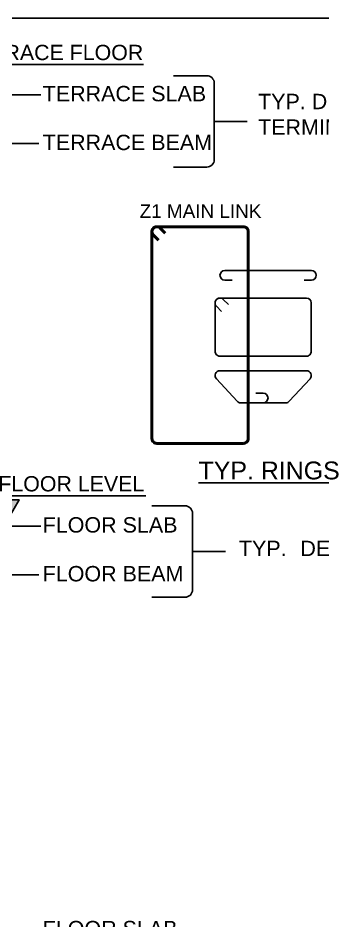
# Model space of a CAD drawing. Header units: metres. Extents: x 1689 to 2066, y 219 to 408.
# Drawn here: x 1785.2 to 1787.34, y 249.95 to 256.28 of the extents above; entities that cross this region are included whole.
import ezdxf
from ezdxf.enums import TextEntityAlignment as Align

# ---------------------------------------------------------------- set-up
doc = ezdxf.new("R2010")
doc.units = ezdxf.units.M
doc.header["$LTSCALE"] = 1.5
doc.linetypes.add('$DDT_AUDIT_GENERATED_(C)', pattern=[0])
doc.layers.add('FORMAT - STR', color=7, linetype='Continuous', lineweight=25)
for name, color, linetype in [('S-DIM', 2, 'Continuous'), ('S-LINKP', 2, 'Continuous'), ('S-LMK', 4, 'Continuous'), ('S-MISC', 2, '$DDT_AUDIT_GENERATED_(C)'), ('S-MTXT', 4, 'Continuous'), ('Text', 31, 'Continuous')]:
    doc.layers.add(name, color=color, linetype=linetype)
doc.styles.add('PRADEEP - STR', font='swissel.ttf')
doc.styles.add('SC-COL1', font='SansSerif')

msp = doc.modelspace()

# ---------------------------------------------------------------- hatches: boundary and pattern name
at = {"layer": 'S-LMK'}
msp.add_hatch(color=256, dxfattribs=at).paths.add_polyline_path([(1785.20758, 252.90322), (1785.0665, 252.90322), (1785.13704, 252.78104)])

# ---------------------------------------------------------------- linework, layer by layer
at = {"layer": 'FORMAT - STR'}
msp.add_lwpolyline([(1801.93558, 256.28252), (1801.93558, 241.43252), (1780.93558, 241.43252), (1780.93558, 256.28252)], close=True, dxfattribs=at)
msp.add_lwpolyline([(1801.93558, 256.28252), (1801.93558, 241.43252), (1780.93558, 241.43252), (1780.93558, 256.28252)], close=True, dxfattribs=at)
at = {"layer": 'S-DIM'}
for p, q in [((1785.01789, 255.74282, 0), (1785.36018, 255.74282, 0)), ((1785.01789, 252.71753, 0), (1785.36018, 252.71753, 0))]:
    msp.add_line(p, q, dxfattribs=at)
at = {"layer": 'S-DIM', "color": 2}
for p, q in [((1785.00708, 255.4021, 0), (1785.34645, 255.4021, 0)), ((1785.00708, 252.37681, 0), (1785.34645, 252.37681, 0))]:
    msp.add_line(p, q, dxfattribs=at)
at = {"layer": 'S-LINKP', "color": 5, "lineweight": 50, "elevation": 0}
msp.add_lwpolyline([(1786.18585, 254.72507), (1786.15003, 254.76089, -0.668178), (1786.17391, 254.81854), (1786.78179, 254.81854, -0.4142136), (1786.81556, 254.78477), (1786.81556, 253.33261, -0.4142136), (1786.78179, 253.29883), (1786.17391, 253.29883, -0.4142136), (1786.14013, 253.33261), (1786.14013, 254.78477, -0.6681793), (1786.19779, 254.80865), (1786.23361, 254.77283)], format="xyb", dxfattribs=at)
at = {"layer": 'S-LINKP', "elevation": 0}
for points in [[(1786.70233, 254.4441), (1786.65167, 254.4441, -1), (1786.65167, 254.51164), (1787.25955, 254.51164, -1), (1787.25955, 254.4441), (1787.20889, 254.4441)], [(1786.62918, 254.22513), (1786.59336, 254.26095, -0.668178), (1786.61724, 254.31862), (1787.22512, 254.31862, -0.4140671), (1787.25889, 254.28484), (1787.25889, 253.94475, -0.4142136), (1787.22512, 253.91098), (1786.61724, 253.91098, -0.4142136), (1786.58347, 253.94475), (1786.58347, 254.28484, -0.6679985), (1786.64112, 254.30871), (1786.67694, 254.27289)], [(1786.87052, 253.65111), (1786.92118, 253.65111, -1), (1786.92118, 253.58357), (1786.76287, 253.58357, -0.2089925), (1786.73809, 253.5944), (1786.59245, 253.75177, -0.65427), (1786.61724, 253.80848), (1787.22512, 253.80848, -0.65427), (1787.24991, 253.75177), (1787.10427, 253.5944, -0.2089925), (1787.07948, 253.58357), (1786.92118, 253.58357), (1786.92118, 253.58357), (1786.87052, 253.58357)]]:
    msp.add_lwpolyline(points, format="xyb", dxfattribs=at)
at = {"layer": 'S-LMK'}
for p, q in [((1784.80989, 255.95726, 0), (1786.08195, 255.95726, 0)), ((1785.0665, 252.93197, 0), (1786.09746, 252.93197, 0))]:
    msp.add_line(p, q, dxfattribs=at)
at = {"layer": 'S-LMK', "elevation": 0}
msp.add_lwpolyline([(1785.13704, 252.78104), (1785.20758, 252.90322), (1785.0665, 252.90322)], close=True, dxfattribs=at)
at = {"layer": 'S-MISC'}
for p, q in [((1786.57765, 255.55766, 0), (1786.80976, 255.55766, 0)), ((1786.42529, 252.5403, 0), (1786.6574, 252.5403, 0))]:
    msp.add_line(p, q, dxfattribs=at)
at = {"layer": 'S-MISC', "elevation": 0}
for points in [[(1786.291, 255.8783), (1786.52532, 255.8783, -0.4142136), (1786.57765, 255.82597), (1786.57765, 255.28934, -0.4142136), (1786.52532, 255.23701), (1786.291, 255.23701)], [(1786.13864, 252.86094), (1786.37296, 252.86094, -0.4142136), (1786.42529, 252.80861), (1786.42529, 252.27198, -0.4142136), (1786.37296, 252.21965), (1786.13864, 252.21965)]]:
    msp.add_lwpolyline(points, format="xyb", dxfattribs=at)

# ---------------------------------------------------------------- texts
at = {"layer": 'S-LMK', "style": 'PRADEEP - STR'}
for s, p in [('TERRACE FLOOR', (1784.80546, 255.98745, 0)), ('FLOOR LEVEL', (1785.06207, 252.96216, 0))]:
    msp.add_text(s, height=0.1072796, dxfattribs=at).set_placement(p)
at = {"layer": 'S-MTXT', "style": 'PRADEEP - STR'}
msp.add_text('%%UTYP. RINGS', height=0.1251595, dxfattribs=at).set_placement((1786.46754, 253.04627, 0))
at = {"layer": 'Text', "style": 'SC-COL1'}
for s, p in [('TERRACE SLAB', (1785.37329, 255.69861, 0)), ('TERRACE BEAM', (1785.37329, 255.35617, 0)), ('FLOOR SLAB', (1785.37329, 252.67332, 0)), ('FLOOR BEAM', (1785.37329, 252.33089, 0)), ('FLOOR SLAB', (1785.37329, 249.84114, 0))]:
    msp.add_text(s, height=0.10788, dxfattribs=at).set_placement(p)
at = {"layer": 'Text', "style": 'PRADEEP - STR'}
msp.add_text('Z1 MAIN LINK', height=0.0949817, dxfattribs=at).set_placement((1786.48129, 254.9282, 0), align=Align.MIDDLE_CENTER)
at = {"layer": 'Text', "char_height": 0.10788, "attachment_point": 1, "style": 'SC-COL1'}
for s, insert in [('TYP. DETAIL AT COLUMN \\PTERMINATION', (1786.88523, 255.75115, 0)), ('TYP.^IDETAIL AT COLUMN REDUCTION', (1786.75073, 252.61599, 0))]:
    msp.add_mtext_dynamic_manual_height_columns(s, width=4.6054761, gutter_width=1, heights=[0], dxfattribs=dict(at, insert=insert))

doc.saveas('drawing.dxf')
